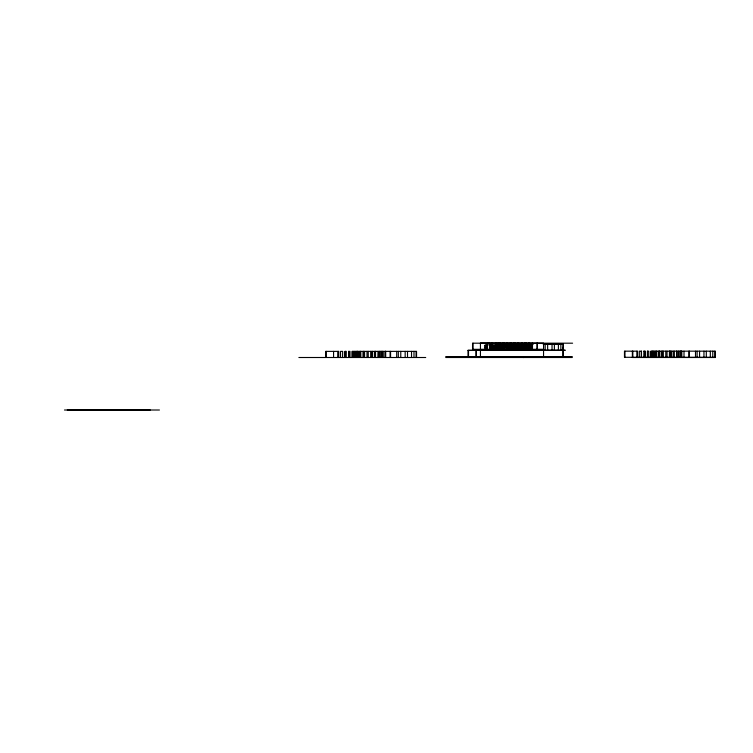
<?xml version="1.0" encoding="UTF-8"?>
<svg xmlns="http://www.w3.org/2000/svg" width="753" height="753" viewBox="0 0 753 753"><rect width="100%" height="100%" fill="white"/><g stroke="black" fill="none" stroke-linecap="round" stroke-linejoin="round"><path stroke-width="1.13" d="M563.413 356.583L563.413 350.456M523.279 357.515L527.985 357.12M572.6 343.189L472.545 343.189L472.545 349.326L543.572 349.326M501.046 343.914L532.86 343.914M543.44 343.914L563.413 343.914M501.046 344.121L510.346 344.121M510.845 344.121L533.171 344.121M543.111 344.121L563.413 344.121L563.413 357.506M491.822 344.799L489.422 344.799L491.747 344.883M498.975 344.799L496.575 344.799L498.9 344.883M515.108 344.865L517.509 344.865M522.3 344.846L524.7 344.846M504.19 344.893L506.59 344.893M507.654 344.912L510.054 344.912L510.054 347.717L507.87 347.66M515.193 344.94L517.424 344.94M522.384 344.93L524.625 344.93M493.177 349.326L493.177 345.185L495.606 345.185M496.848 345.185L499.248 345.185L496.933 345.26L496.933 347.717L499.117 347.66L499.032 343.189M500.444 345.185L502.966 345.185M506.515 345.185L504.115 345.185L506.43 345.26M507.738 345.185L510.139 345.185M511.409 345.109L513.951 345.109M517.556 345.156L515.137 345.156L515.137 347.792L517.556 347.792M518.808 345.185L521.208 345.185M528.446 345.185L526.046 345.185L526.027 343.189M529.773 345.185L532.173 345.185M485.12 345.26L487.36 345.26M489.45 345.26L491.85 345.26L489.535 345.345L489.535 343.189L489.535 349.326M493.262 345.26L495.493 345.26L495.493 347.717L493.309 347.66L493.319 345.316M500.641 345.26L502.882 345.26L502.882 347.717L500.698 347.66L500.698 345.316M510.054 345.26L507.814 345.26L507.814 347.717M511.494 345.194L513.866 345.194L513.866 347.792L511.409 347.792M515.221 345.232L517.48 345.232L517.471 347.707L515.268 347.66M521.311 345.26L518.892 345.26L518.911 347.877L521.311 347.877L521.264 343.189L521.227 349.326M524.935 345.26L522.535 345.26L522.535 347.877L524.935 347.877M526.131 345.26L528.86 345.26M532.164 345.26L529.764 345.26L532.079 345.345M518.996 345.345L521.227 345.345M522.62 345.345L524.86 345.345M528.775 345.345L526.545 345.345L526.46 347.877L528.86 347.877M527.834 347.199L530.272 347.199M563.329 347.218L563.103 350.249M504.256 347.66L506.383 347.66L506.43 345.26M529.914 347.66L530.959 347.66M485.036 347.792L487.436 347.792M491.973 347.792L489.535 347.801L489.591 345.392M493.177 347.792L495.606 347.792M496.848 347.792L499.248 347.792M500.566 347.792L502.995 347.792M504.115 347.792L506.571 347.792M507.738 347.792L510.186 347.792M518.77 347.792L521.227 347.801M522.403 347.792L524.86 347.801M526.347 347.792L528.775 347.801L528.728 345.392M529.651 347.792L532.079 347.801L532.032 345.392M489.45 347.877L491.85 347.877L491.878 343.189L491.973 349.326M511.409 347.877L513.951 347.877M529.764 347.877L532.164 347.877M480.442 349.533L543.572 349.533M562.773 350.164L563.413 350.164M468.046 350.456L565.258 350.249L468.046 350.249L468.046 357.506M643.806 351.171L645.105 351.171L645.105 357.299M353.675 351.378L352.159 351.378L352.159 357.506M445.738 356.583L572.299 356.583M564.336 356.894L565.258 356.894M565.258 357.157L566.181 357.506M715.35 357.299L624.472 357.299L624.472 351.171L637.527 351.171L637.527 357.299M298.875 357.506L425.727 357.506M445.738 357.506L572.299 357.506M64.457 410.009L159.448 410.009M714.87 351.171L714.87 357.299M712.771 351.171L712.771 357.299M710.324 351.171L710.324 357.299M706.305 351.171L706.305 357.299M703.951 351.171L703.951 357.299M699.565 351.171L699.565 357.299M697.109 351.171L697.109 357.299M695.499 351.171L695.499 357.506M689.362 351.171L689.362 357.299M688.891 351.171L688.891 357.299M684.006 351.171L684.006 357.299M681.7 351.171L681.7 357.299M681.54 351.171L681.55 357.299M680.703 351.171L680.703 357.299M680.401 351.171L680.401 357.299M679.084 351.171L679.084 357.299M678.265 351.171L678.265 357.299M676.778 351.171L676.778 357.299M676.683 351.171L676.683 357.299M674.33 351.171L674.33 357.299M673.154 351.171L673.154 357.299M671.158 351.171L671.158 357.299M670.697 351.171L670.697 357.299M669.737 351.171L669.737 357.299M669.511 357.506L669.511 351.171L669.483 357.299M667.036 351.171L667.036 357.299M665.812 351.171L665.793 357.299M663.318 351.171L663.337 357.299M662.113 351.171L662.113 357.299M662.028 351.171L662.028 357.299M659.656 351.171L659.656 357.299M659.581 351.171L659.581 357.299M658.499 351.171L658.499 357.299M656.71 351.171L656.729 357.299M656.042 351.171L656.042 357.299M653.444 351.171L653.444 357.299M652.973 357.506L652.964 351.171L715.341 351.171L715.35 357.506L632.369 357.506L632.369 351.171M652.465 357.299L652.465 351.171L650.959 351.171L650.959 357.299M652.371 351.171L652.371 357.299M651.129 351.171L651.129 357.299M648.775 357.299L648.775 351.171L647.429 351.171L647.429 357.299M647.533 351.171L647.533 357.299M645.001 351.171L645.001 357.299M643.89 351.171L643.806 357.299M641.462 357.299L641.462 351.171L639.316 351.171L639.316 357.299M641.349 351.171L641.349 357.299M636.906 351.171L636.906 357.299M632.831 351.171L632.831 357.299M624.943 351.171L624.943 357.299M565.258 356.583L565.258 357.506M564.336 356.593L564.336 357.506M563.244 347.218L563.188 350.249M562.943 344.121L562.943 350.249M562.943 350.456L562.943 356.583M560.853 344.121L560.853 350.249M558.397 344.121L558.397 350.249M554.377 344.121L554.377 350.249M552.034 344.121L552.034 350.249M547.638 344.121L547.638 350.249M545.191 344.121L545.191 350.249M543.572 343.189L543.544 357.506M543.101 343.189L480.442 342.991L480.442 357.506M537.435 343.189L537.435 349.326M536.964 343.189L536.964 349.326M532.484 343.189L532.484 348.3M532.362 343.189L532.362 345.241M532.211 343.189L532.079 349.326M529.914 345.316L529.896 347.745M529.773 343.189L529.773 348.3M529.623 343.189L529.651 349.326M528.775 343.189L528.775 349.326M528.484 343.189L528.484 345.495M526.592 345.392L526.592 347.745M526.347 343.189L526.347 349.326M524.85 343.189L524.85 349.326M524.756 343.189L524.803 347.745M523.749 345.392L523.749 347.745M523.721 345.392L523.721 347.745M523.486 344.978L523.486 345.768M522.676 345.392L522.676 347.745M522.403 343.189L522.403 349.326M522.3 343.189L522.3 346.258M520.154 345.411L520.154 347.726M520.097 345.392L520.097 347.745M519.043 345.392L519.043 347.745M518.808 343.189L518.77 349.326M517.556 343.189L517.556 349.326M516.389 347.641L516.389 345.307L516.332 347.66M515.278 345.298L515.278 347.651M515.108 343.189L515.108 349.326M513.866 343.189L513.866 349.326M512.661 345.251L512.661 347.735M511.551 345.251L511.551 347.735M511.409 343.189L511.409 349.326M510.101 343.189L510.186 349.326M509.913 345.043L509.913 347.387M508.924 345.316L508.924 347.66M507.738 343.189L507.738 349.326M506.618 343.189L506.571 349.326M505.329 345.316L505.301 347.66M504.199 347.717L504.19 343.189L504.115 349.326M502.9 343.189L502.995 349.326M500.538 343.189L500.566 349.326M500.444 343.189L500.444 345.495M499.201 343.189L499.201 349.326M496.848 343.189L496.848 349.326M495.625 343.189L495.606 349.326M491.718 345.392L491.718 347.745M490.664 345.392L490.664 347.745L490.608 344.93M487.991 343.189L487.991 345.185L485.036 345.185L485.036 349.326M487.389 343.189L487.389 349.326M487.351 345.26L487.351 347.707L485.177 347.66L485.177 345.316M476.414 350.456L476.414 356.583M475.943 350.249L475.943 357.506M473.016 343.189L473.016 349.326M468.517 350.456L468.517 356.583M416.55 357.506L416.55 351.378L354.174 351.378L354.183 357.506M416.08 351.378L416.08 357.506M413.981 351.378L413.981 357.506M411.533 351.378L411.533 357.506M407.514 351.378L407.514 357.506M405.161 351.378L405.161 357.506M400.775 351.378L400.775 357.506M398.318 351.378L398.318 357.506M396.699 351.378L396.699 357.506M390.572 351.378L390.572 357.506M390.101 351.378L390.101 357.506M385.621 351.378L385.621 357.506M385.498 351.378L385.498 357.506M385.338 351.378L385.338 357.506M385.216 351.378L385.216 357.506M382.91 351.378L382.91 357.506M382.759 351.378L382.759 357.506M381.912 351.378L381.912 357.506M381.611 351.378L381.611 357.506M380.293 351.378L380.293 357.506M379.474 351.378L379.474 357.506M379.164 351.378L379.164 357.506M377.987 351.378L377.893 357.506M375.531 351.378L375.531 357.506M375.436 351.378L375.436 357.506M374.401 351.378L374.401 357.506M372.359 351.378L372.359 357.506M371.944 351.378L371.907 357.506M370.692 351.378L370.692 357.506M368.236 351.378L368.245 357.506M367.022 351.378L367.003 357.506M364.565 351.378L364.565 357.506M363.322 351.378L363.322 357.506M363.238 351.378L363.238 357.506M360.781 351.378L360.866 357.506M360.358 351.378L360.358 357.506M359.755 351.378L359.755 357.506M357.327 351.378L357.327 357.506M357.251 351.378L357.251 357.506M356.131 351.378L356.131 357.506M356.028 351.378L356.028 357.506M354.654 351.378L354.654 357.506M353.581 351.378L353.581 357.506M352.338 351.378L352.338 357.506M349.985 357.506L349.985 351.378L348.639 351.378L348.639 357.506M348.743 351.378L348.743 357.506M346.211 357.506L346.314 351.378L345.015 351.378L345.015 357.506M345.1 351.378L345.1 357.506M342.559 357.506L342.671 351.378L340.525 351.378L340.525 357.506M338.737 357.506L338.737 351.378L325.682 351.378L325.682 357.506M333.57 351.378L333.57 357.506M326.153 351.378L326.153 357.506M150.271 410.009L67.29 410.009M563.197 347.434L563.206 350.032L563.206 347.434M654.922 357.299L654.922 351.171L654.818 357.299M530.978 347.745L530.978 345.392L530.95 347.745M527.674 347.745L527.674 345.392L527.646 347.745M501.809 347.641L501.809 345.326L501.752 347.66M498.034 347.66L498.034 345.316L498.006 347.641M494.42 347.641L494.42 345.326L494.363 347.66M486.278 347.641L486.278 345.326L486.222 347.66M357.939 357.506L357.939 351.378L357.91 357.506M338.172 357.506L338.172 351.378L338.116 357.506"/></g></svg>
